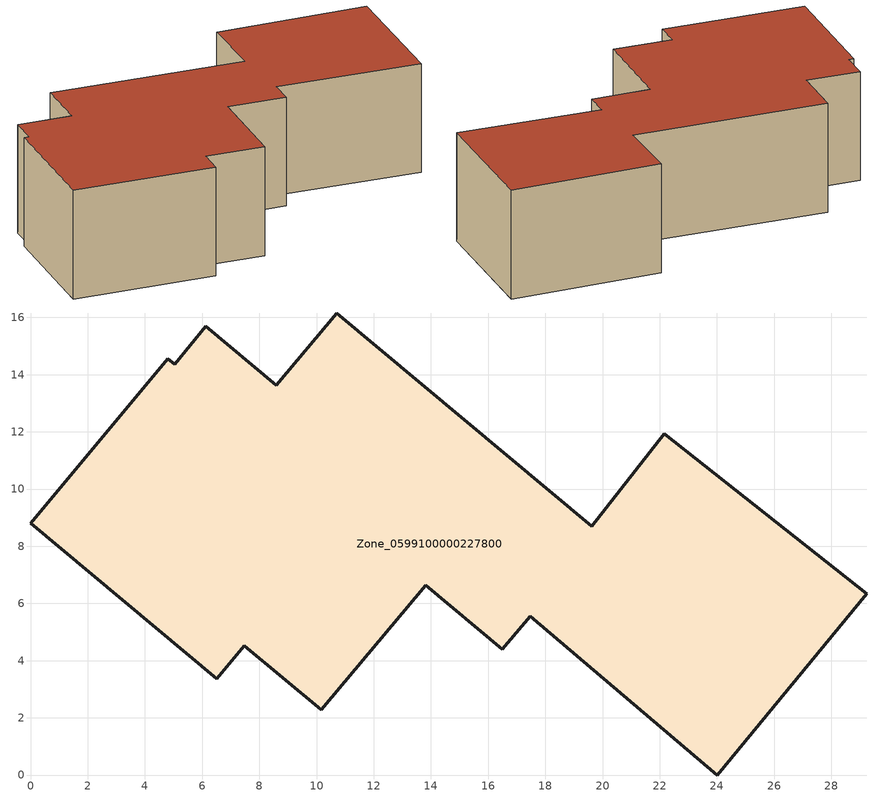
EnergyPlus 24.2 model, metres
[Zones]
Zone_0599100000227800
 floor ground (C_G): 13.82,6.64 10.16,2.27 7.48,4.52 6.51,3.36 0,8.8 4.8,14.56 5.04,14.36 6.13,15.68 8.59,13.62 10.7,16.15 19.61,8.7 22.16,11.92 29.24,6.33 24.01,0 17.47,5.56 16.5,4.4 z0
 wall outside (C_F): 8.59,13.62 6.13,15.68 5.04,14.36 4.8,14.56 0,8.8 6.51,3.36 7.48,4.52 10.16,2.27 13.82,6.64 16.5,4.4 17.47,5.56 24.01,0 29.24,6.33 22.16,11.92 19.61,8.7 10.7,16.15 8.59,13.62 z0:6.64
 roof outside (C_R): 29.24,6.33 22.16,11.92 19.61,8.7 10.7,16.15 8.59,13.62 6.13,15.68 5.04,14.36 4.8,14.56 0,8.8 6.51,3.36 7.48,4.52 10.16,2.27 13.82,6.64 16.5,4.4 17.47,5.56 24.01,0 z6.64
[BUILDING]
Pand.0599100000227800: North Axis=0; Terrain=City; Loads Convergence Tolerance Value=0.04; Temperature Convergence Tolerance Value=0.4; Solar Distribution=FullExterior; Maximum Number of Warmup Days=25; Minimum Number of Warmup Days=1
[Site:Location]
Rotterdam.The.Hague.AP_ZH_NLD Design_Conditions: Latitude=51.96; Longitude=4.45; Time Zone=1; Elevation=-4.5
[SITE:GROUNDTEMPERATURE:BUILDINGSURFACE]
18, 18, 18, 18, 18, 18, 18, 18, 18, 18, 18, 18
[MATERIAL] Thermal Absorptance=0.9; Solar Absorptance=0.7; Visible Absorptance=0.7
Name | Roughness | Thickness | Conductivity | Density | Specific Heat
G.D.1975-1991 | MediumSmooth | 0.15 | 0.288461 | 540 | 1210
F.D.1975-1991 | Rough | 0.3 | 0.230769 | 1920 | 840
R.D.1975-1991 | MediumRough | 0.2 | 0.153846 | 1500 | 1000
[CONSTRUCTION]
C_G: G.D.1975-1991
C_F: F.D.1975-1991
C_R: R.D.1975-1991
[ZONE]
Zone_0599100000227800: Type=1; Multiplier=1; Ceiling Height=Autocalculate; Volume=Autocalculate; Floor Area=autocalculate; Part of Total Floor Area=Yes
[ZONEINFILTRATION:DESIGNFLOWRATE]
Infil_Zone_0599100000227800: Zone or ZoneList or Space or SpaceList=Zone_0599100000227800; Schedule=AlwaysOn; Design Flow Rate Calculation Method=Flow/Area; Flow Rate per Floor Area=0.0042; Constant Term Coefficient=1; Temperature Term Coefficient=0; Velocity Term Coefficient=0; Velocity Squared Term Coefficient=0
[HVACTEMPLATE:ZONE:IDEALLOADSAIRSYSTEM]
Zone_0599100000227800: Maximum Heating Supply Air Temperature=50; Minimum Cooling Supply Air Temperature=13; Maximum Heating Supply Air Humidity Ratio=0.0156; Minimum Cooling Supply Air Humidity Ratio=0.0077; Heating Limit=NoLimit; Cooling Limit=NoLimit; Dehumidification Control Type=ConstantSensibleHeatRatio; Cooling Sensible Heat Ratio=0.7; Dehumidification Setpoint=60; Humidification Control Type=None; Humidification Setpoint=30; Outdoor Air Method=None; Outdoor Air Flow Rate per Person=0.00944; Outdoor Air Flow Rate per Zone Floor Area=0; Outdoor Air Flow Rate per Zone=0; Demand Controlled Ventilation Type=None; Outdoor Air Economizer Type=NoEconomizer; Heat Recovery Type=None; Sensible Heat Recovery Effectiveness=0.7; Latent Heat Recovery Effectiveness=0.65
[ZONECONTROL:THERMOSTAT]
ThermostatControl_Zone_0599100000227800: Zone or ZoneList=Zone_0599100000227800; Control Type Schedule=DualSetpointControlType; Control 1=Thermostat_Zone_0599100000227800; Temperature Difference Between Cutout And Setpoint=0
[THERMOSTATSETPOINT:DUALSETPOINT]
Thermostat_Zone_0599100000227800: Heating Setpoint Temperature Schedule=HeatingSetpoint_Zone_0599100000227800; Cooling Setpoint Temperature Schedule=CoolingSetpoint_Zone_0599100000227800
[SCHEDULE:COMPACT]
HeatingSetpoint_Zone_0599100000227800: Through: 12/31, For: AllDays, Until: 24:00, 21
CoolingSetpoint_Zone_0599100000227800: Through: 12/31, For: AllDays, Until: 24:00, 24
DualSetpointControlType: Through: 12/31, For: AllDays, Until: 24:00, 4
AlwaysOn: Through: 12/31, For: AllDays, Until: 24:00, 1
